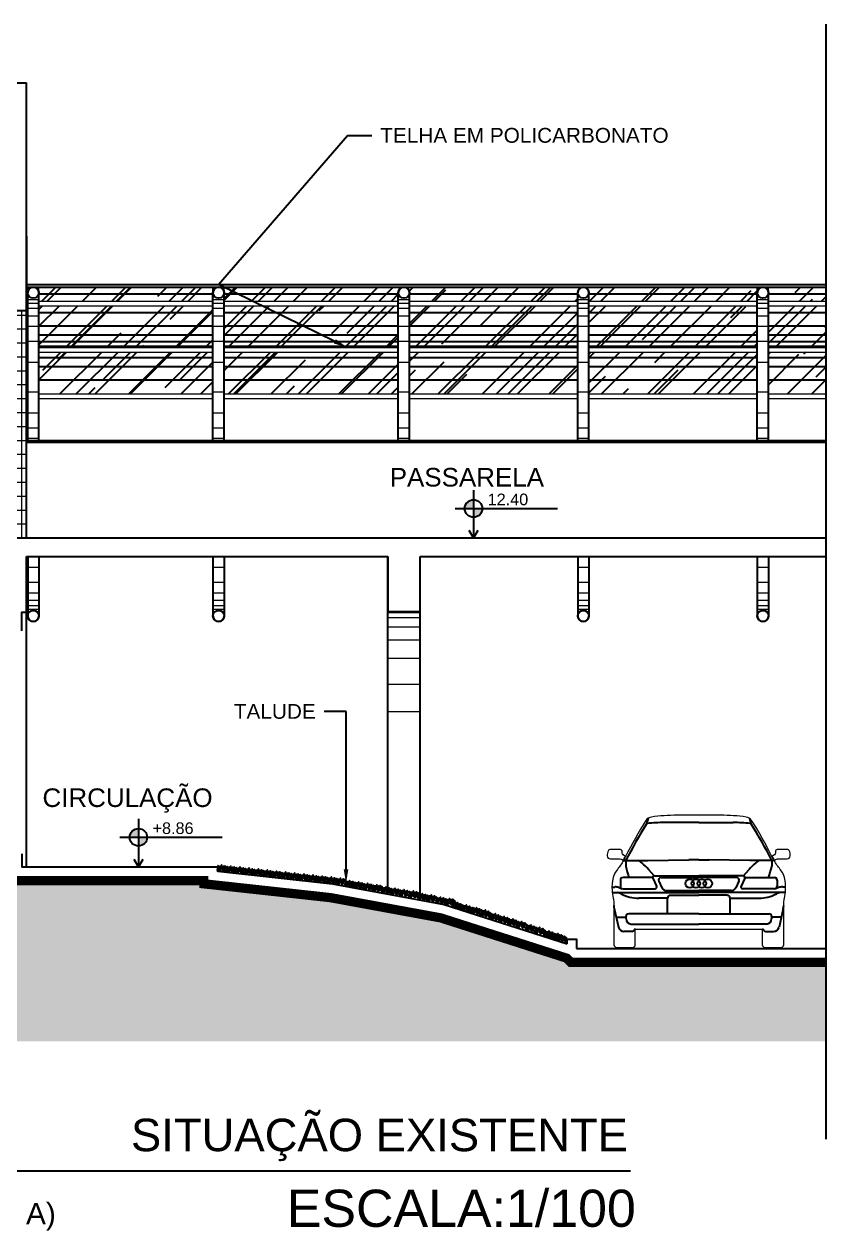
# Model space of a CAD drawing. Header units: metres. Extents: x 2362 to 4220, y 91 to 382.
# Drawn here: x 3289.04 to 3297.72, y 114.18 to 127.17 of the extents above; entities that cross this region are included whole.
import ezdxf
from ezdxf import colors
from ezdxf.entities.mleader import LeaderData, LeaderLine
from ezdxf.math import Vec2, Vec3

# ---------------------------------------------------------------- set-up
doc = ezdxf.new("R2010")
doc.units = ezdxf.units.M
doc.header["$LTSCALE"] = 5
doc.header["$MEASUREMENT"] = 0
doc.linetypes.add('CENTER', pattern=[475.411127, 297.131955, -59.426391, 59.426391, -59.426391])
for name, color, linetype in [('COTA 1 100', 2, 'Continuous'), ('COTA DE NÍVEL', 1, 'Continuous'), ('HACHURA PISOS', 250, 'Continuous'), ('Layout-int', 1, 'Continuous'), ('PENA 0.05', 8, 'Continuous'), ('PENA 0.15', 7, 'Continuous'), ('PENA 0.2', 2, 'Continuous'), ('PENA 01', 1, 'Continuous'), ('PENA 02', 2, 'Continuous'), ('PENA 03', 3, 'Continuous'), ('PENA 06', 6, 'Continuous'), ('TXT ESPECIFICAÇÃO', 7, 'Continuous'), ('TXT ESPECIFICAÇÕES', 7, 'Continuous'), ('VEG_PLANTAS', 94, 'Continuous')]:
    doc.layers.add(name, color=color, linetype=linetype)
doc.layers.add('HACH', color=251, linetype='Continuous', lineweight=5)
doc.layers.add('texto', color=3, linetype='Continuous', lineweight=25)
doc.styles.add('GRAF', font='GRAF.SHX')
doc.styles.add('Luana', font='arial.ttf')
doc.styles.get("Standard").update_dxf_attribs({"font": 'arial.ttf'})

# ---------------------------------------------------------------- blocks, each defined once
blk = doc.blocks.new('Audi A3_f')
blk.add_lwpolyline([(914, 1395), (678, 1395, 0.036573), (403, 1375, 0.218267), (345, 1338, 0.024659), (126, 952), (99, 970, -0.249932), (89, 988), (89, 1006, 0.414214), (70, 1025), (-45, 1025, 0.285438), (-59, 1016, 0.13062), (-71, 956, 0.396481), (-38, 925), (65, 925, -0.14887), (88, 918), (103, 908, -0.039751), (37, 812, 0.10585), (-7, 724, 0.083755), (-20, 586, 0.033039), (-8, 502, 0.004564), (-4, 482, -0.056575), (0, 449), (0, 0, 0.414214), (28, -28), (202, -28, 0.414214), (230, 0), (230, 167, -0.044088), (235, 167), (914, 167), (1594, 167, -0.044088), (1598, 167), (1598, 0, 0.414214), (1626, -28), (1800, -28, 0.414214), (1828, 0), (1828, 449, -0.056575), (1832, 482, 0.004564), (1836, 502, 0.033039), (1848, 586, 0.083755), (1836, 724, 0.10585), (1791, 812, -0.039751), (1725, 908), (1741, 918, -0.14887), (1763, 925), (1866, 925, 0.396481), (1899, 956, 0.13062), (1887, 1016, 0.285438), (1873, 1025), (1758, 1025, 0.414214), (1739, 1006), (1739, 988, -0.249932), (1729, 970), (1702, 952, 0.024659), (1483, 1338, 0.218267), (1425, 1375, 0.036573), (1151, 1395)], format="xyb", close=True)
at = {"layer": 'Layout-int', "color": 0}
for p, q in [((369, 1362), (352, 1303)), ((914, 1316), (543, 1316)), ((914, 1316), (1285, 1316)), ((1460, 1362), (1476, 1303)), ((365, 908), (806, 915)), ((914, 915), (806, 915)), ((914, 915), (1022, 915)), ((1463, 908), (1022, 915)), ((103, 908), (365, 908)), ((129, 908), (129, 845)), ((433, 744), (376, 807)), ((1395, 744), (1452, 807)), ((1725, 908), (1463, 908)), ((1699, 908), (1699, 845)), ((70, 696), (70, 630)), ((408, 724), (98, 724)), ((418, 718), (459, 632)), ((437, 744), (914, 744)), ((483, 684), (516, 615)), ((508, 724), (914, 724)), ((1391, 744), (914, 744)), ((1320, 724), (914, 724)), ((1345, 684), (1312, 615)), ((1410, 718), (1369, 632)), ((1420, 724), (1730, 724)), ((1758, 696), (1758, 630)), ((-21, 622), (10, 622)), ((-18, 563), (914, 563)), ((52, 616), (89, 604)), ((98, 603), (440, 603)), ((566, 584), (914, 584)), ((607, 533), (914, 533)), ((1262, 584), (914, 584)), ((1846, 563), (914, 563)), ((1221, 533), (914, 533)), ((1730, 603), (1388, 603)), ((1776, 616), (1739, 604)), ((1849, 622), (1818, 622)), ((4, 391), (50, 190)), ((577, 502), (268, 502)), ((577, 333), (577, 502)), ((1251, 502), (1560, 502)), ((1251, 333), (1251, 502)), ((1824, 391), (1778, 190)), ((25, 297), (130, 297)), ((130, 304), (130, 279)), ((914, 333), (159, 333)), ((914, 333), (1669, 333)), ((1698, 304), (1698, 279)), ((1803, 297), (1698, 297)), ((192, 144), (108, 144)), ((186, 223), (914, 223)), ((210, 152), (217, 159)), ((1642, 223), (914, 223)), ((1619, 152), (1611, 159)), ((1636, 144), (1720, 144))]:
    blk.add_line(p, q, dxfattribs=at)
for centre in [(816, 660), (881, 660), (947, 660), (1012, 660)]:
    blk.add_circle(centre, 46.4, dxfattribs=at)
for centre, radius, start, end in [((363, 1286), 20.2, 96.122, 148.0652), ((543, -394), 1710, 90, 96.122), ((1285, -394), 1710, 83.878, 90), ((1465, 1286), 20.2, 31.9348, 83.878), ((4145, -1071), 4476, 148.0652, 153.766), ((-2316, -1071), 4476, 26.234, 31.9348), ((-534, 1273), 734, 330.1227, 333.3828), ((4145, -1071), 4499, 153.2792, 153.3828), ((-2316, -1071), 4499, 26.6172, 26.7208), ((2362, 1273), 734, 206.6172, 209.8773), ((1176, 1067), 1070, 191.9798, 198.6852), ((208, 780), 138, 48.1488, 67.9547), ((-350, 157), 975, 41.8837, 48.1488), ((2178, 157), 975, 131.8512, 138.1163), ((1620, 780), 138, 112.0453, 131.8512), ((652, 1067), 1070, 341.3148, 348.0202), ((98, 696), 27.9, 90, 180), ((408, 713), 11.3, 25.3904, 90), ((437, 724), 19.9, 90, 205.3904), ((508, 696), 27.9, 90, 205.3904), ((1320, 696), 27.9, 334.6096, 90), ((1391, 724), 19.9, 334.6096, 90), ((1420, 713), 11.3, 90, 154.6096), ((1730, 696), 27.9, 360, 90), ((10, 488), 135, 72.1642, 90), ((2, 399), 168, 62.7187, 76.8527), ((98, 630), 27.9, 180, 270), ((268, 915), 413, 242.7187, 270), ((440, 623), 20.9, 270, 25.3904), ((566, 639), 55.7, 205.3904, 270), ((607, 502), 30.2, 90, 180), ((1221, 502), 30.2, 360, 90), ((1262, 639), 55.7, 270, 334.6096), ((1388, 623), 20.9, 154.6096, 270), ((1560, 915), 413, 270, 297.2813), ((1730, 630), 27.9, 270, 0), ((1826, 399), 168, 103.1473, 117.2813), ((1818, 488), 135, 90, 107.8358), ((147, 423), 147, 180, 192.9517), ((1681, 423), 147, 347.0483, 0), ((159, 304), 29.2, 90, 180), ((186, 279), 55.7, 180, 270), ((1642, 279), 55.7, 270, 0), ((1669, 304), 29.2, 360, 90), ((108, 204), 59.8, 192.9517, 270), ((192, 168), 24.4, 270, 316.7693), ((235, 143), 24.4, 100.0976, 136.7693), ((1594, 143), 24.4, 43.2307, 79.9024), ((1636, 168), 24.4, 223.2307, 270), ((1720, 204), 59.8, 270, 347.0483)]:
    blk.add_arc(centre, radius, start, end, dxfattribs=at)
blk = doc.blocks.new('NIV02')
h = blk.add_hatch(color=256)
h.paths.add_polyline_path([(-43.09, -49.03, 0.414214), (-44.59, -50.53), (-43.09, -50.53)])
h.paths.add_polyline_path([(-43.09, -52.04, 0.414214), (-41.58, -50.53), (-43.09, -50.53)])
for p, q in [((-43.09, -47.38), (-43.09, -55.58)), ((-46.27, -50.53), (-28.68, -50.53))]:
    blk.add_line(p, q)
blk.add_lwpolyline([(-42.36, -54.32), (-43.09, -55.58), (-43.82, -54.32)])
blk.add_circle((-43.09, -50.53), 1.5)
at = {"style": 'GRAF'}
blk.add_attdef('ELEV', (-40.66, -49.96), '', height=1.26, dxfattribs=at)
blk = doc.blocks.new('cacho6')
for centre, radius in [((-0.416, 0.242), 0.0184), ((-0.325, 0.284), 0.0156), ((-0.255, 0.26), 0.0104), ((-0.159, 0.31), 0.0082), ((-0.042, 0.222), 0.0116), ((0.015, 0.253), 0.0183), ((0.128, 0.284), 0.0156), ((0.198, 0.26), 0.0104), ((0.294, 0.31), 0.0082), ((0.411, 0.222), 0.0116), ((0.468, 0.253), 0.0183)]:
    blk.add_circle(centre, radius)
blk.add_arc((0.037, 0.242), 0.0184, 202.99722, 106.97674)
for points, knots in [([(0, 0), (0.017, 0.013), (0.049, 0.039), (-0.035, 0.009), (-0.042, 0.095), (-0.062, 0.018), (-0.176, 0.073), (-0.041, 0.071), (0.078, 0.117), (-0.049, 0.078), (0.027, 0.214), (-0.067, 0.068), (-0.076, 0.255), (-0.104, 0.071), (-0.161, 0.215), (0.042, 0.257), (-0.297, 0.304), (-0.126, 0.113), (-0.228, 0.21), (-0.321, 0.094), (-0.129, 0.122), (-0.35, -0.005), (-0.31, 0.142), (-0.253, 0.23), (-0.453, 0.23), (-0.272, 0.128), (-0.406, 0.065), (-0.448, 0.13), (-0.463, 0.218), (-0.522, 0.133), (-0.428, 0.091), (-0.444, 0.031), (-0.453, 0)], [0.011965, 0.011965, 0.011965, 0.011965, 0.082609, 0.169559, 0.243044, 0.299408, 0.400394, 0.594709, 0.690458, 0.785628, 0.89158, 1.001823, 1.123848, 1.25156, 1.356811, 1.528141, 1.7837, 1.951889, 2.05249, 2.190104, 2.318207, 2.51551, 2.701394, 2.792269, 2.948062, 3.123129, 3.249217, 3.402204, 3.477691, 3.56163, 3.701911, 3.843182, 3.843182, 3.843182, 3.843182]), ([(0.453, 0), (0.47, 0.013), (0.502, 0.039), (0.418, 0.009), (0.411, 0.095), (0.391, 0.018), (0.277, 0.073), (0.413, 0.071), (0.532, 0.117), (0.404, 0.078), (0.48, 0.214), (0.386, 0.068), (0.377, 0.255), (0.349, 0.071), (0.292, 0.215), (0.495, 0.257), (0.156, 0.304), (0.328, 0.113), (0.225, 0.21), (0.132, 0.094), (0.324, 0.122), (0.103, -0.005), (0.143, 0.142), (0.2, 0.23), (0, 0.23), (0.181, 0.128), (0.048, 0.065), (0.005, 0.13), (-0.01, 0.218), (-0.05, 0.16), (-0.042, 0.136), (-0.037, 0.128)], [0.011965, 0.011965, 0.011965, 0.011965, 0.082609, 0.169559, 0.243044, 0.299408, 0.400394, 0.594709, 0.690458, 0.785628, 0.89158, 1.001823, 1.123848, 1.25156, 1.356811, 1.528141, 1.7837, 1.951889, 2.05249, 2.190104, 2.318207, 2.51551, 2.701394, 2.792269, 2.948062, 3.123129, 3.249217, 3.402204, 3.477691, 3.56163, 3.606746, 3.606746, 3.606746, 3.606746]), ([(-0.001, 0.089), (0.001, 0.088), (0.014, 0.07), (0.012, 0.047), (0.007, 0.026)], [3.6908032, 3.6908032, 3.6908032, 3.6908032, 3.701911, 3.8032539, 3.8032539, 3.8032539, 3.8032539])]:
    blk.add_open_spline(points, degree=3, knots=knots)

msp = doc.modelspace()

# ---------------------------------------------------------------- hatches: boundary and pattern name
at = {"layer": 'HACH'}
h = msp.add_hatch(dxfattribs=at)
h.set_pattern_fill('_USER,_O', color=256, scale=0.15, double=1, pattern_type=0)
h.set_pattern_definition([(0, (3248.81087, 121.63861), (0, 0.15), []), (90, (3248.81087, 121.63861), (-0.15, 9e-18), [])])
h.paths.add_polyline_path([(3266.4609, 123.2786), (3266.1609, 123.2786), (3266.1609, 123.7286), (3266.4609, 123.7286)], flags=16)
h.paths.add_polyline_path([(3272.1509, 123.2786), (3272.1509, 123.7286), (3272.4509, 123.7286), (3272.4509, 123.2786)], flags=16)
h.paths.add_polyline_path([(3276.0409, 123.2786), (3276.0409, 123.7286), (3276.3409, 123.7286), (3276.3409, 123.2786)], flags=16)
h.paths.add_polyline_path([(3278.1609, 123.2786), (3278.1609, 123.7286), (3278.4609, 123.7286), (3278.4609, 123.2786)], flags=16)
h.paths.add_polyline_path([(3256.3609, 123.2786), (3256.0609, 123.2786), (3256.0609, 123.7286), (3256.3609, 123.7286)], flags=16)
h.paths.add_polyline_path([(3250.4609, 123.2786), (3250.1609, 123.2786), (3250.1609, 123.7286), (3250.4609, 123.7286)], flags=16)
h.paths.add_polyline_path([(3284.3909, 123.2786), (3284.3909, 123.7286), (3284.6909, 123.7286), (3284.6909, 123.2786)], flags=16)
h.paths.add_polyline_path([(3289.0609, 124.0886), (3288.8609, 124.0886), (3288.8609, 124.3386), (3248.8109, 124.3386), (3248.8109, 121.6386), (3249.0609, 121.6386), (3249.0609, 124.0386), (3250.0609, 124.0386), (3250.0609, 121.6386), (3254.9609, 121.6386), (3254.9609, 124.0386), (3255.9609, 124.0386), (3255.9609, 121.6386), (3265.0609, 121.6386), (3265.0609, 124.0386), (3266.0609, 124.0386), (3266.0609, 121.6386), (3271.0509, 121.6386), (3271.0509, 124.0386), (3272.0509, 124.0386), (3272.0509, 121.6386), (3274.9409, 121.6386), (3274.9409, 124.0386), (3275.9409, 124.0386), (3275.9409, 121.6386), (3277.0609, 121.6386), (3277.0609, 124.0386), (3278.0609, 124.0386), (3278.0609, 121.6386), (3283.2909, 121.6386), (3283.2909, 124.0386), (3284.2909, 124.0386), (3284.2909, 121.6386), (3289.0609, 121.6386)])
h = msp.add_hatch(dxfattribs=at)
h.set_pattern_fill('HACH22,_O', color=256, scale=0.01, angle=90, pattern_type=2)
h.set_pattern_definition([(180, (3289.074, 124.2686), (-2e-16, 1.8168), []), (180, (3289.074, 124.2545), (-2e-16, 1.8168), []), (180, (3289.074, 124.2345), (-2e-16, 1.8168), []), (180, (3289.074, 124.2062), (-2e-16, 1.8168), []), (180, (3289.074, 124.1662), (-2e-16, 1.8168), []), (180, (3289.074, 124.1096), (-2e-16, 1.8168), []), (180, (3289.074, 124.0296), (-2e-16, 1.8168), []), (180, (3289.074, 123.9165), (-2e-16, 1.8168), []), (180, (3289.074, 123.7565), (-2e-16, 1.8168), []), (180, (3289.074, 123.5302), (-2e-16, 1.8168), []), (180, (3289.074, 123.2102), (-2e-16, 1.8168), []), (180, (3289.074, 122.984), (-2e-16, 1.8168), []), (180, (3289.074, 122.824), (-2e-16, 1.8168), []), (180, (3289.074, 122.7108), (-2e-16, 1.8168), []), (180, (3289.074, 122.6308), (-2e-16, 1.8168), []), (180, (3289.074, 122.5742), (-2e-16, 1.8168), []), (180, (3289.074, 122.5342), (-2e-16, 1.8168), []), (180, (3289.074, 122.506), (-2e-16, 1.8168), []), (180, (3289.074, 122.486), (-2e-16, 1.8168), []), (180, (3289.074, 122.4718), (-2e-16, 1.8168), []), (180, (3289.074, 122.4618), (-2e-16, 1.8168), [])])
edge = h.paths.add_edge_path()
edge.add_line((3289.194, 122.6886), (3289.074, 122.6886))
edge.add_line((3289.074, 122.6886), (3289.074, 124.2786))
edge.add_arc((3289.134, 124.2786), 0.06, 180, 360)
edge.add_line((3289.194, 124.2786), (3289.194, 122.6886))
h = msp.add_hatch(dxfattribs=at)
h.set_pattern_fill('HACH22,_O', color=256, scale=0.01, angle=90, pattern_type=2)
h.set_pattern_definition([(180, (3291.0693, 124.2686), (-2e-16, 1.8168), []), (180, (3291.0693, 124.2545), (-2e-16, 1.8168), []), (180, (3291.0693, 124.2345), (-2e-16, 1.8168), []), (180, (3291.0693, 124.2062), (-2e-16, 1.8168), []), (180, (3291.0693, 124.1662), (-2e-16, 1.8168), []), (180, (3291.0693, 124.1096), (-2e-16, 1.8168), []), (180, (3291.0693, 124.0296), (-2e-16, 1.8168), []), (180, (3291.0693, 123.9165), (-2e-16, 1.8168), []), (180, (3291.0693, 123.7565), (-2e-16, 1.8168), []), (180, (3291.0693, 123.5302), (-2e-16, 1.8168), []), (180, (3291.0693, 123.2102), (-2e-16, 1.8168), []), (180, (3291.0693, 122.984), (-2e-16, 1.8168), []), (180, (3291.0693, 122.824), (-2e-16, 1.8168), []), (180, (3291.0693, 122.7108), (-2e-16, 1.8168), []), (180, (3291.0693, 122.6308), (-2e-16, 1.8168), []), (180, (3291.0693, 122.5742), (-2e-16, 1.8168), []), (180, (3291.0693, 122.5342), (-2e-16, 1.8168), []), (180, (3291.0693, 122.506), (-2e-16, 1.8168), []), (180, (3291.0693, 122.486), (-2e-16, 1.8168), []), (180, (3291.0693, 122.4718), (-2e-16, 1.8168), []), (180, (3291.0693, 122.4618), (-2e-16, 1.8168), [])])
edge = h.paths.add_edge_path()
edge.add_line((3291.1893, 122.6886), (3291.0693, 122.6886))
edge.add_line((3291.0693, 122.6886), (3291.0693, 124.2786))
edge.add_arc((3291.1293, 124.2786), 0.06, 180, 360)
edge.add_line((3291.1893, 124.2786), (3291.1893, 122.6886))
h = msp.add_hatch(dxfattribs=at)
h.set_pattern_fill('HACH22,_O', color=256, scale=0.01, angle=90, pattern_type=2)
h.set_pattern_definition([(180, (3293.0647, 124.2686), (-2e-16, 1.8168), []), (180, (3293.0647, 124.2545), (-2e-16, 1.8168), []), (180, (3293.0647, 124.2345), (-2e-16, 1.8168), []), (180, (3293.0647, 124.2062), (-2e-16, 1.8168), []), (180, (3293.0647, 124.1662), (-2e-16, 1.8168), []), (180, (3293.0647, 124.1096), (-2e-16, 1.8168), []), (180, (3293.0647, 124.0296), (-2e-16, 1.8168), []), (180, (3293.0647, 123.9165), (-2e-16, 1.8168), []), (180, (3293.0647, 123.7565), (-2e-16, 1.8168), []), (180, (3293.0647, 123.5302), (-2e-16, 1.8168), []), (180, (3293.0647, 123.2102), (-2e-16, 1.8168), []), (180, (3293.0647, 122.984), (-2e-16, 1.8168), []), (180, (3293.0647, 122.824), (-2e-16, 1.8168), []), (180, (3293.0647, 122.7108), (-2e-16, 1.8168), []), (180, (3293.0647, 122.6308), (-2e-16, 1.8168), []), (180, (3293.0647, 122.5742), (-2e-16, 1.8168), []), (180, (3293.0647, 122.5342), (-2e-16, 1.8168), []), (180, (3293.0647, 122.506), (-2e-16, 1.8168), []), (180, (3293.0647, 122.486), (-2e-16, 1.8168), []), (180, (3293.0647, 122.4718), (-2e-16, 1.8168), []), (180, (3293.0647, 122.4618), (-2e-16, 1.8168), [])])
edge = h.paths.add_edge_path()
edge.add_line((3293.1847, 122.6886), (3293.0647, 122.6886))
edge.add_line((3293.0647, 122.6886), (3293.0647, 124.2786))
edge.add_arc((3293.1247, 124.2786), 0.06, 180, 360)
edge.add_line((3293.1847, 124.2786), (3293.1847, 122.6886))
h = msp.add_hatch(dxfattribs=at)
h.set_pattern_fill('HACH22,_O', color=256, scale=0.01, angle=90, pattern_type=2)
h.set_pattern_definition([(180, (3294.9976, 124.2686), (-2e-16, 1.8168), []), (180, (3294.9976, 124.2545), (-2e-16, 1.8168), []), (180, (3294.9976, 124.2345), (-2e-16, 1.8168), []), (180, (3294.9976, 124.2062), (-2e-16, 1.8168), []), (180, (3294.9976, 124.1662), (-2e-16, 1.8168), []), (180, (3294.9976, 124.1096), (-2e-16, 1.8168), []), (180, (3294.9976, 124.0296), (-2e-16, 1.8168), []), (180, (3294.9976, 123.9165), (-2e-16, 1.8168), []), (180, (3294.9976, 123.7565), (-2e-16, 1.8168), []), (180, (3294.9976, 123.5302), (-2e-16, 1.8168), []), (180, (3294.9976, 123.2102), (-2e-16, 1.8168), []), (180, (3294.9976, 122.984), (-2e-16, 1.8168), []), (180, (3294.9976, 122.824), (-2e-16, 1.8168), []), (180, (3294.9976, 122.7108), (-2e-16, 1.8168), []), (180, (3294.9976, 122.6308), (-2e-16, 1.8168), []), (180, (3294.9976, 122.5742), (-2e-16, 1.8168), []), (180, (3294.9976, 122.5342), (-2e-16, 1.8168), []), (180, (3294.9976, 122.506), (-2e-16, 1.8168), []), (180, (3294.9976, 122.486), (-2e-16, 1.8168), []), (180, (3294.9976, 122.4718), (-2e-16, 1.8168), []), (180, (3294.9976, 122.4618), (-2e-16, 1.8168), [])])
edge = h.paths.add_edge_path()
edge.add_line((3295.1176, 122.6886), (3294.9976, 122.6886))
edge.add_line((3294.9976, 122.6886), (3294.9976, 124.2786))
edge.add_arc((3295.0576, 124.2786), 0.06, 180, 360)
edge.add_line((3295.1176, 124.2786), (3295.1176, 122.6886))
h = msp.add_hatch(dxfattribs=at)
h.set_pattern_fill('HACH22,_O', color=256, scale=0.01, angle=90, pattern_type=2)
h.set_pattern_definition([(180, (3296.9303, 124.2686), (-2e-16, 1.8168), []), (180, (3296.9303, 124.2545), (-2e-16, 1.8168), []), (180, (3296.9303, 124.2345), (-2e-16, 1.8168), []), (180, (3296.9303, 124.2062), (-2e-16, 1.8168), []), (180, (3296.9303, 124.1662), (-2e-16, 1.8168), []), (180, (3296.9303, 124.1096), (-2e-16, 1.8168), []), (180, (3296.9303, 124.0296), (-2e-16, 1.8168), []), (180, (3296.9303, 123.9165), (-2e-16, 1.8168), []), (180, (3296.9303, 123.7565), (-2e-16, 1.8168), []), (180, (3296.9303, 123.5302), (-2e-16, 1.8168), []), (180, (3296.9303, 123.2102), (-2e-16, 1.8168), []), (180, (3296.9303, 122.984), (-2e-16, 1.8168), []), (180, (3296.9303, 122.824), (-2e-16, 1.8168), []), (180, (3296.9303, 122.7108), (-2e-16, 1.8168), []), (180, (3296.9303, 122.6308), (-2e-16, 1.8168), []), (180, (3296.9303, 122.5742), (-2e-16, 1.8168), []), (180, (3296.9303, 122.5342), (-2e-16, 1.8168), []), (180, (3296.9303, 122.506), (-2e-16, 1.8168), []), (180, (3296.9303, 122.486), (-2e-16, 1.8168), []), (180, (3296.9303, 122.4718), (-2e-16, 1.8168), []), (180, (3296.9303, 122.4618), (-2e-16, 1.8168), [])])
edge = h.paths.add_edge_path()
edge.add_line((3297.0503, 122.6886), (3296.9303, 122.6886))
edge.add_line((3296.9303, 122.6886), (3296.9303, 124.2786))
edge.add_arc((3296.9903, 124.2786), 0.06, 180, 360)
edge.add_line((3297.0503, 124.2786), (3297.0503, 122.6886))
h = msp.add_hatch(dxfattribs=at)
h.set_pattern_fill('HACH22,_O', color=256, scale=0.01, angle=90, pattern_type=2)
h.set_pattern_definition([(180, (3289.074, 120.8086), (-2e-16, -1.8168), []), (180, (3289.074, 120.8227), (-2e-16, -1.8168), []), (180, (3289.074, 120.8427), (-2e-16, -1.8168), []), (180, (3289.074, 120.871), (-2e-16, -1.8168), []), (180, (3289.074, 120.911), (-2e-16, -1.8168), []), (180, (3289.074, 120.9676), (-2e-16, -1.8168), []), (180, (3289.074, 121.0476), (-2e-16, -1.8168), []), (180, (3289.074, 121.1607), (-2e-16, -1.8168), []), (180, (3289.074, 121.3207), (-2e-16, -1.8168), []), (180, (3289.074, 121.547), (-2e-16, -1.8168), []), (180, (3289.074, 121.867), (-2e-16, -1.8168), []), (180, (3289.074, 122.0933), (-2e-16, -1.8168), []), (180, (3289.074, 122.2533), (-2e-16, -1.8168), []), (180, (3289.074, 122.3664), (-2e-16, -1.8168), []), (180, (3289.074, 122.4464), (-2e-16, -1.8168), []), (180, (3289.074, 122.503), (-2e-16, -1.8168), []), (180, (3289.074, 122.543), (-2e-16, -1.8168), []), (180, (3289.074, 122.5713), (-2e-16, -1.8168), []), (180, (3289.074, 122.5913), (-2e-16, -1.8168), []), (180, (3289.074, 122.6054), (-2e-16, -1.8168), []), (180, (3289.074, 122.6154), (-2e-16, -1.8168), [])])
h.paths.add_polyline_path([(3289.194, 121.4386), (3289.074, 121.4386), (3289.074, 120.7986, -1), (3289.194, 120.7986)])
h = msp.add_hatch(dxfattribs=at)
h.set_pattern_fill('HACH22,_O', color=256, scale=0.01, angle=90, pattern_type=2)
h.set_pattern_definition([(180, (3291.0693, 120.8086), (-2e-16, -1.8168), []), (180, (3291.0693, 120.8227), (-2e-16, -1.8168), []), (180, (3291.0693, 120.8427), (-2e-16, -1.8168), []), (180, (3291.0693, 120.871), (-2e-16, -1.8168), []), (180, (3291.0693, 120.911), (-2e-16, -1.8168), []), (180, (3291.0693, 120.9676), (-2e-16, -1.8168), []), (180, (3291.0693, 121.0476), (-2e-16, -1.8168), []), (180, (3291.0693, 121.1607), (-2e-16, -1.8168), []), (180, (3291.0693, 121.3207), (-2e-16, -1.8168), []), (180, (3291.0693, 121.547), (-2e-16, -1.8168), []), (180, (3291.0693, 121.867), (-2e-16, -1.8168), []), (180, (3291.0693, 122.0933), (-2e-16, -1.8168), []), (180, (3291.0693, 122.2533), (-2e-16, -1.8168), []), (180, (3291.0693, 122.3664), (-2e-16, -1.8168), []), (180, (3291.0693, 122.4464), (-2e-16, -1.8168), []), (180, (3291.0693, 122.503), (-2e-16, -1.8168), []), (180, (3291.0693, 122.543), (-2e-16, -1.8168), []), (180, (3291.0693, 122.5713), (-2e-16, -1.8168), []), (180, (3291.0693, 122.5913), (-2e-16, -1.8168), []), (180, (3291.0693, 122.6054), (-2e-16, -1.8168), []), (180, (3291.0693, 122.6154), (-2e-16, -1.8168), [])])
h.paths.add_polyline_path([(3291.1893, 121.4386), (3291.0693, 121.4386), (3291.0693, 120.7986, -1), (3291.1893, 120.7986)])
h = msp.add_hatch(dxfattribs=at)
h.set_pattern_fill('HACH22,_O', color=256, scale=0.01, angle=90, pattern_type=2)
h.set_pattern_definition([(180, (3294.9976, 120.8086), (-2e-16, -1.8168), []), (180, (3294.9976, 120.8227), (-2e-16, -1.8168), []), (180, (3294.9976, 120.8427), (-2e-16, -1.8168), []), (180, (3294.9976, 120.871), (-2e-16, -1.8168), []), (180, (3294.9976, 120.911), (-2e-16, -1.8168), []), (180, (3294.9976, 120.9676), (-2e-16, -1.8168), []), (180, (3294.9976, 121.0476), (-2e-16, -1.8168), []), (180, (3294.9976, 121.1607), (-2e-16, -1.8168), []), (180, (3294.9976, 121.3207), (-2e-16, -1.8168), []), (180, (3294.9976, 121.547), (-2e-16, -1.8168), []), (180, (3294.9976, 121.867), (-2e-16, -1.8168), []), (180, (3294.9976, 122.0933), (-2e-16, -1.8168), []), (180, (3294.9976, 122.2533), (-2e-16, -1.8168), []), (180, (3294.9976, 122.3664), (-2e-16, -1.8168), []), (180, (3294.9976, 122.4464), (-2e-16, -1.8168), []), (180, (3294.9976, 122.503), (-2e-16, -1.8168), []), (180, (3294.9976, 122.543), (-2e-16, -1.8168), []), (180, (3294.9976, 122.5713), (-2e-16, -1.8168), []), (180, (3294.9976, 122.5913), (-2e-16, -1.8168), []), (180, (3294.9976, 122.6054), (-2e-16, -1.8168), []), (180, (3294.9976, 122.6154), (-2e-16, -1.8168), [])])
h.paths.add_polyline_path([(3295.1176, 121.4386), (3294.9976, 121.4386), (3294.9976, 120.7986, -1), (3295.1176, 120.7986)])
h = msp.add_hatch(dxfattribs=at)
h.set_pattern_fill('HACH22,_O', color=256, scale=0.01, angle=90, pattern_type=2)
h.set_pattern_definition([(180, (3296.9303, 120.8086), (-2e-16, -1.8168), []), (180, (3296.9303, 120.8227), (-2e-16, -1.8168), []), (180, (3296.9303, 120.8427), (-2e-16, -1.8168), []), (180, (3296.9303, 120.871), (-2e-16, -1.8168), []), (180, (3296.9303, 120.911), (-2e-16, -1.8168), []), (180, (3296.9303, 120.9676), (-2e-16, -1.8168), []), (180, (3296.9303, 121.0476), (-2e-16, -1.8168), []), (180, (3296.9303, 121.1607), (-2e-16, -1.8168), []), (180, (3296.9303, 121.3207), (-2e-16, -1.8168), []), (180, (3296.9303, 121.547), (-2e-16, -1.8168), []), (180, (3296.9303, 121.867), (-2e-16, -1.8168), []), (180, (3296.9303, 122.0933), (-2e-16, -1.8168), []), (180, (3296.9303, 122.2533), (-2e-16, -1.8168), []), (180, (3296.9303, 122.3664), (-2e-16, -1.8168), []), (180, (3296.9303, 122.4464), (-2e-16, -1.8168), []), (180, (3296.9303, 122.503), (-2e-16, -1.8168), []), (180, (3296.9303, 122.543), (-2e-16, -1.8168), []), (180, (3296.9303, 122.5713), (-2e-16, -1.8168), []), (180, (3296.9303, 122.5913), (-2e-16, -1.8168), []), (180, (3296.9303, 122.6054), (-2e-16, -1.8168), []), (180, (3296.9303, 122.6154), (-2e-16, -1.8168), [])])
h.paths.add_polyline_path([(3297.0503, 121.4386), (3296.9303, 121.4386), (3296.9303, 120.7986, -1), (3297.0503, 120.7986)])
h = msp.add_hatch(dxfattribs=at)
h.set_pattern_fill('HACH23,_O', color=256, scale=0.07, angle=90, pattern_type=2)
h.set_pattern_definition([(180, (3292.951, 120.7787), (-4e-16, 2.926), []), (180, (3292.951, 120.68), (-4e-16, 2.926), []), (180, (3292.951, 120.54), (-4e-16, 2.926), []), (180, (3292.951, 120.342), (-4e-16, 2.926), []), (180, (3292.951, 120.062), (-4e-16, 2.926), []), (180, (3292.951, 119.6657), (-4e-16, 2.926), []), (180, (3292.951, 119.1057), (-4e-16, 2.926), []), (180, (3292.951, 118.7095), (-4e-16, 2.926), []), (180, (3292.951, 118.4295), (-4e-16, 2.926), []), (180, (3292.951, 118.2314), (-4e-16, 2.926), []), (180, (3292.951, 118.0914), (-4e-16, 2.926), []), (180, (3292.951, 117.9927), (-4e-16, 2.926), []), (180, (3292.951, 117.9227), (-4e-16, 2.926), [])])
h.paths.add_polyline_path([(3293.3009, 120.8555), (3292.9509, 120.8555), (3292.9509, 119.7855), (3293.3009, 119.7855)])
at = {"layer": 'HACHURA PISOS'}
h = msp.add_hatch(dxfattribs=at)
h.set_pattern_fill('HACH23,_O', color=256, scale=0.05, angle=90, pattern_type=2)
h.set_pattern_definition([(180, (3729.3356, 247.062), (-3e-16, -2.09), []), (180, (3729.3356, 247.1324), (-3e-16, -2.09), []), (180, (3729.3356, 247.2324), (-3e-16, -2.09), []), (180, (3729.3356, 247.374), (-3e-16, -2.09), []), (180, (3729.3356, 247.574), (-3e-16, -2.09), []), (180, (3729.3356, 247.857), (-3e-16, -2.09), []), (180, (3729.3356, 248.257), (-3e-16, -2.09), []), (180, (3729.3356, 248.54), (-3e-16, -2.09), []), (180, (3729.3356, 248.74), (-3e-16, -2.09), []), (180, (3729.3356, 248.8814), (-3e-16, -2.09), []), (180, (3729.3356, 248.9814), (-3e-16, -2.09), []), (180, (3729.3356, 249.052), (-3e-16, -2.09), []), (180, (3729.3356, 249.102), (-3e-16, -2.09), [])])
h.paths.add_polyline_path([(3291.0693, 124.2786), (3291.0693, 124.3386), (3289.194, 124.3386), (3289.194, 124.1886), (3291.0693, 124.1886)])
h.paths.add_polyline_path([(3291.0693, 124.1386), (3289.194, 124.1386), (3289.194, 123.6886), (3291.0693, 123.6886)])
h.paths.add_polyline_path([(3291.0693, 123.6386), (3289.194, 123.6386), (3289.194, 123.1886), (3291.0693, 123.1886)])
h.paths.add_polyline_path([(3293.0647, 123.6386), (3291.1893, 123.6386), (3291.1893, 123.1886), (3293.0647, 123.1886)])
h.paths.add_polyline_path([(3293.0647, 124.1386), (3291.1893, 124.1386), (3291.1893, 123.6886), (3293.0647, 123.6886)])
h.paths.add_polyline_path([(3293.0647, 124.2786, -0.4142136), (3293.1247, 124.3386), (3291.1893, 124.3386), (3291.1893, 124.1886), (3293.0647, 124.1886)])
h.paths.add_polyline_path([(3294.9976, 124.2786, -0.4142136), (3295.0576, 124.3386), (3293.1247, 124.3386, -0.4142136), (3293.1847, 124.2786), (3293.1847, 124.1886), (3294.9976, 124.1886)])
h.paths.add_polyline_path([(3294.9976, 124.1386), (3293.1847, 124.1386), (3293.1847, 123.6886), (3294.9976, 123.6886)])
h.paths.add_polyline_path([(3294.9976, 123.6386), (3293.1847, 123.6386), (3293.1847, 123.1886), (3294.9976, 123.1886)])
h.paths.add_polyline_path([(3296.9303, 123.6386), (3295.1176, 123.6386), (3295.1176, 123.1886), (3296.9303, 123.1886)])
h.paths.add_polyline_path([(3296.9303, 124.1386), (3295.1176, 124.1386), (3295.1176, 123.6886), (3296.9303, 123.6886)])
h.paths.add_polyline_path([(3296.9303, 124.2786), (3296.9303, 124.3386), (3295.0576, 124.3386, -0.4142136), (3295.1176, 124.2786), (3295.1176, 124.1886), (3296.9303, 124.1886)])
h.paths.add_polyline_path([(3297.6724, 124.3386), (3297.0503, 124.3386), (3297.0503, 124.1886), (3297.6724, 124.1886)])
h.paths.add_polyline_path([(3297.6724, 124.1386), (3297.0503, 124.1386), (3297.0503, 123.6886), (3297.6724, 123.6886)])
h.paths.add_polyline_path([(3297.6724, 123.6386), (3297.0503, 123.6386), (3297.0503, 123.1886), (3297.6724, 123.1886)])
h = msp.add_hatch(dxfattribs=at)
h.set_pattern_fill('AR-RROOF,_O', color=256, scale=0.4, angle=45, double=1)
h.set_pattern_definition([(45, (3729.33564, 245.01194), (0.33941125, 0.90509668), [6, -0.8, 2, -0.4]), (45, (3729.5704, 245.52954), (-0.6590235, 0.0933381), [1.2, -0.132, 2.4, -0.3]), (45, (3729.23664, 245.39377), (1.28127749, 1.66028672), [3.2, -0.56, 1.6, -0.4])])
h.paths.add_polyline_path([(3291.0693, 124.2786), (3291.0693, 124.3386), (3289.194, 124.3386), (3289.194, 124.1886), (3291.0693, 124.1886)])
h.paths.add_polyline_path([(3291.0693, 124.1386), (3289.194, 124.1386), (3289.194, 123.6886), (3291.0693, 123.6886)])
h.paths.add_polyline_path([(3291.0693, 123.6386), (3289.194, 123.6386), (3289.194, 123.1886), (3291.0693, 123.1886)])
h.paths.add_polyline_path([(3293.0647, 123.6386), (3291.1893, 123.6386), (3291.1893, 123.1886), (3293.0647, 123.1886)])
h.paths.add_polyline_path([(3293.0647, 124.1386), (3291.1893, 124.1386), (3291.1893, 123.6886), (3293.0647, 123.6886)])
h.paths.add_polyline_path([(3293.0647, 124.2786, -0.4142136), (3293.1247, 124.3386), (3291.1893, 124.3386), (3291.1893, 124.1886), (3293.0647, 124.1886)])
h.paths.add_polyline_path([(3294.9976, 124.2786, -0.4142136), (3295.0576, 124.3386), (3293.1247, 124.3386, -0.4142136), (3293.1847, 124.2786), (3293.1847, 124.1886), (3294.9976, 124.1886)])
h.paths.add_polyline_path([(3294.9976, 124.1386), (3293.1847, 124.1386), (3293.1847, 123.6886), (3294.9976, 123.6886)])
h.paths.add_polyline_path([(3294.9976, 123.6386), (3293.1847, 123.6386), (3293.1847, 123.1886), (3294.9976, 123.1886)])
h.paths.add_polyline_path([(3296.9303, 123.6386), (3295.1176, 123.6386), (3295.1176, 123.1886), (3296.9303, 123.1886)])
h.paths.add_polyline_path([(3296.9303, 124.1386), (3295.1176, 124.1386), (3295.1176, 123.6886), (3296.9303, 123.6886)])
h.paths.add_polyline_path([(3296.9303, 124.2786), (3296.9303, 124.3386), (3295.0576, 124.3386, -0.4142136), (3295.1176, 124.2786), (3295.1176, 124.1886), (3296.9303, 124.1886)])
h.paths.add_polyline_path([(3297.6724, 124.3386), (3297.0503, 124.3386), (3297.0503, 124.1886), (3297.6724, 124.1886)])
h.paths.add_polyline_path([(3297.6724, 124.1386), (3297.0503, 124.1386), (3297.0503, 123.6886), (3297.6724, 123.6886)])
h.paths.add_polyline_path([(3297.6724, 123.6386), (3297.0503, 123.6386), (3297.0503, 123.1886), (3297.6724, 123.1886)])
at = {"layer": 'PENA 01', "ltscale": 1.5}
h = msp.add_hatch(dxfattribs=at)
h.set_pattern_fill('EARTH', color=256, scale=0.75, angle=45, style=0, double=1)
h.set_pattern_definition([(45, (3148.04437, 115.31861), (3e-17, 0.26516504), [0.1875, -0.1875]), (45, (3147.99466, 115.36833), (3e-17, 0.26516504), [0.1875, -0.1875]), (45, (3147.94494, 115.41805), (3e-17, 0.26516504), [0.1875, -0.1875]), (135, (3147.94494, 115.4512), (-0.26516504, 6e-17), [0.1875, -0.1875]), (135, (3147.99466, 115.50091), (-0.26516504, 6e-17), [0.1875, -0.1875]), (135, (3148.04437, 115.55063), (-0.26516504, 6e-17), [0.1875, -0.1875])])
h.paths.add_polyline_path([(3148.8661, 117.1686), (3148.8661, 116.2166), (3297.6724, 116.2166), (3297.6724, 117.0686), (3294.9221, 117.0686), (3294.8774, 117.1133), (3293.5213, 117.5471), (3292.3336, 117.7651), (3290.9709, 117.9141), (3290.9709, 117.9486), (3288.8609, 117.9486), (3288.8609, 118.0886), (3157.0109, 118.0886), (3157.0109, 117.9286), (3154.8474, 117.9286), (3154.8474, 117.9085), (3154.0339, 117.7264), (3153.454, 117.6381), (3152.4994, 117.4573), (3150.9474, 117.2291), (3150.9474, 117.1686)])

# ---------------------------------------------------------------- linework, layer by layer
at = {"layer": 'COTA 1 100'}
for p, q in [((3289.0609, 121.6386), (3289.0609, 126.5386)), ((3289.0609, 118.0986), (3289.0609, 121.4386))]:
    msp.add_line(p, q, dxfattribs=at)
at = {"layer": 'HACH'}
for p, q in [((3289.074, 122.6886), (3289.074, 124.3386)), ((3289.194, 122.6886), (3289.194, 124.3386)), ((3291.0693, 122.6886), (3291.0693, 124.3386)), ((3291.1893, 122.6886), (3291.1893, 124.3386)), ((3296.9303, 122.6886), (3296.9303, 124.3386)), ((3297.0503, 122.6886), (3297.0503, 124.3386)), ((3289.194, 124.1886), (3291.0693, 124.1886)), ((3289.194, 124.1386), (3291.0693, 124.1386)), ((3291.1893, 124.1886), (3293.0647, 124.1886)), ((3291.1893, 124.1386), (3293.0647, 124.1386)), ((3293.1847, 124.1886), (3294.9976, 124.1886)), ((3293.1847, 124.1386), (3294.9976, 124.1386)), ((3295.1176, 124.1886), (3296.9305, 124.1886)), ((3295.1176, 124.1386), (3296.9305, 124.1386)), ((3297.0503, 124.1886), (3297.6724, 124.1886)), ((3297.0503, 124.1386), (3297.6724, 124.1386)), ((3289.194, 123.6886), (3291.0693, 123.6886)), ((3289.194, 123.6386), (3291.0693, 123.6386)), ((3291.1893, 123.6886), (3293.0647, 123.6886)), ((3291.1893, 123.6386), (3293.0647, 123.6386)), ((3293.1847, 123.6886), (3294.9976, 123.6886)), ((3293.1847, 123.6386), (3294.9976, 123.6386)), ((3295.1176, 123.6886), (3296.9305, 123.6886)), ((3295.1176, 123.6386), (3296.9305, 123.6386)), ((3297.0503, 123.6886), (3297.6724, 123.6886)), ((3297.0503, 123.6386), (3297.6724, 123.6386)), ((3289.194, 123.1886), (3291.0693, 123.1886)), ((3291.1893, 123.1886), (3293.0647, 123.1886)), ((3293.1847, 123.1886), (3294.9976, 123.1886)), ((3295.1176, 123.1886), (3296.9305, 123.1886)), ((3297.0503, 123.1886), (3297.6724, 123.1886)), ((3289.194, 123.1386), (3291.0693, 123.1386)), ((3291.1893, 123.1386), (3293.0647, 123.1386)), ((3293.1847, 123.1386), (3294.9976, 123.1386)), ((3295.1176, 123.1386), (3296.9305, 123.1386)), ((3297.0503, 123.1386), (3297.6724, 123.1386)), ((3292.9509, 120.8386), (3293.3009, 120.8386)), ((3292.9509, 119.7686), (3293.3009, 119.7686))]:
    msp.add_line(p, q, dxfattribs=at)
at = {"layer": 'HACHURA PISOS'}
for centre, start, end in [((3289.134, 124.2786), 0, 180), ((3291.1293, 124.2786), 0, 180), ((3293.1247, 124.2786), 0, 180), ((3295.0576, 124.2786), 0, 180), ((3296.9903, 124.2786), 0, 180), ((3289.134, 120.7986), 180, 0), ((3291.1293, 120.7986), 180, 0), ((3295.0576, 120.7986), 180, 0), ((3296.9903, 120.7986), 180, 0)]:
    msp.add_arc(centre, 0.06, start, end, dxfattribs=at)
at = {"layer": 'PENA 0.15'}
for p, q in [((3292.9509, 117.8043), (3292.9509, 119.7686)), ((3293.3009, 117.74), (3293.3009, 119.7686))]:
    msp.add_line(p, q, dxfattribs=at)
at = {"layer": 'PENA 01'}
for p, q in [((3289.074, 122.6886), (3289.074, 124.2786)), ((3289.194, 122.6886), (3289.194, 124.2786)), ((3291.0693, 122.6886), (3291.0693, 124.2786)), ((3291.1893, 122.6886), (3291.1893, 124.2786)), ((3293.0647, 122.6886), (3293.0647, 124.2786)), ((3293.1847, 122.6886), (3293.1847, 124.2786)), ((3294.9976, 122.6886), (3294.9976, 124.2786)), ((3295.1176, 122.6886), (3295.1176, 124.2786)), ((3296.9303, 122.6886), (3296.9303, 124.2786)), ((3297.0503, 122.6886), (3297.0503, 124.2786)), ((3289.074, 121.4386), (3289.074, 120.7986)), ((3289.194, 121.4386), (3289.194, 120.7986)), ((3291.0693, 121.4386), (3291.0693, 120.7986)), ((3291.1893, 121.4386), (3291.1893, 120.7986)), ((3294.9976, 121.4386), (3294.9976, 120.7986)), ((3295.1176, 121.4386), (3295.1176, 120.7986)), ((3296.9303, 121.4386), (3296.9303, 120.7986)), ((3297.0503, 121.4386), (3297.0503, 120.7986))]:
    msp.add_line(p, q, dxfattribs=at)
at = {"layer": 'PENA 02'}
for p, q in [((3289.0609, 122.6886), (3297.6724, 122.6886)), ((3289.0609, 122.6686), (3297.6724, 122.6686)), ((3292.9509, 119.7686), (3292.9509, 121.4386)), ((3293.3009, 119.7686), (3293.3009, 121.4386))]:
    msp.add_line(p, q, dxfattribs=at)
at = {"layer": 'PENA 02', "const_width": 0.1}
msp.add_lwpolyline([(3297.6724, 117.0686), (3294.9221, 117.0686), (3294.8774, 117.1133), (3293.5213, 117.5471), (3292.3336, 117.7651), (3290.9709, 117.9141), (3290.9709, 117.9486), (3288.8609, 117.9486), (3288.8609, 118.0886), (3157.0109, 118.0886), (3157.0109, 117.9286), (3156.8109, 117.9286), (3154.8474, 117.9286), (3154.8474, 117.9085), (3154.0339, 117.7264), (3153.454, 117.6381), (3152.4994, 117.4573), (3150.9474, 117.2291), (3150.9474, 117.1686), (3148.8661, 117.1686)], dxfattribs=at)
at = {"layer": 'PENA 03', "linetype": 'CENTER'}
msp.add_line((3297.6724, 115.1653), (3297.6724, 127.1707), dxfattribs=at)
at = {"layer": 'PENA 03', "ltscale": 1.5}
for p, q in [((3289.0609, 124.3686), (3297.6724, 124.3686)), ((3289.0609, 124.3386), (3297.6724, 124.3386))]:
    msp.add_line(p, q, dxfattribs=at)
for centre in [(3289.134, 124.2786), (3291.1293, 124.2786), (3293.1247, 124.2786), (3295.0576, 124.2786), (3296.9903, 124.2786), (3289.134, 120.7986), (3291.1293, 120.7986), (3295.0576, 120.7986), (3296.9903, 120.7986)]:
    msp.add_circle(centre, 0.06, dxfattribs=at)
at = {"layer": 'PENA 06'}
for p, q in [((3288.8609, 126.5386), (3289.0609, 126.5386)), ((3289.0609, 124.8886), (3289.0609, 126.5386)), ((3289.0609, 124.8886), (3289.0609, 124.0886)), ((3288.8609, 124.0886), (3289.0609, 124.0886)), ((3157.0109, 121.6386), (3297.6724, 121.6386)), ((3289.0609, 121.4386), (3292.9509, 121.4386)), ((3293.3009, 121.4386), (3297.6724, 121.4386)), ((3294.9842, 117.2186), (3297.6724, 117.2186))]:
    msp.add_line(p, q, dxfattribs=at)
for points in [[(3289.0109, 120.6386), (3289.0109, 120.8386), (3289.0609, 120.8386), (3289.0609, 121.4386)], [(3292.9509, 121.4386), (3292.9509, 120.8386), (3293.3009, 120.8386), (3293.3009, 121.4386)], [(3289.0109, 118.2386), (3289.0109, 118.0986), (3291.1209, 118.0986), (3291.1209, 118.0986)], [(3291.1209, 118.0986), (3291.1209, 118.0486), (3292.3554, 117.9136), (3293.5578, 117.6929), (3294.8842, 117.2686)], [(3294.8842, 117.2686), (3294.8842, 117.3186), (3294.9842, 117.3186), (3294.9842, 117.2186)]]:
    msp.add_lwpolyline(points, dxfattribs=at)
at = {"layer": 'TXT ESPECIFICAÇÃO', "linetype": 'ByBlock'}
msp.add_line((3284.6943, 114.8219), (3295.5656, 114.8219), dxfattribs=at)

# ---------------------------------------------------------------- block references
at = {"layer": 'COTA DE NÍVEL', "ltscale": 0.05}
ref = msp.add_blockref('NIV02', (3296.5751, 125.1216), dxfattribs=dict(at, xscale=0.06266711229946524, yscale=0.06266711229946524, zscale=0.06266711229946524))
ref.add_attrib('ELEV', '12.40', (3294.0268, 121.9906), dxfattribs={"layer": '0', "height": 0.125, "style": 'Luana'})
ref = msp.add_blockref('NIV02', (3292.9669, 121.5816), dxfattribs=dict(at, xscale=0.06266711229946524, yscale=0.06266711229946524, zscale=0.06266711229946524))
ref.add_attrib('ELEV', '+8.86', (3290.4187, 118.4506), dxfattribs={"layer": '0', "height": 0.125, "style": 'Luana'})
at = {"layer": 'HACH', "xscale": 0.001, "yscale": 0.001, "zscale": 0.001}
msp.add_blockref('Audi A3_f', (3295.3863, 117.2575), dxfattribs=at)
at = {"layer": 'VEG_PLANTAS', "xscale": -0.2184993116639829, "yscale": 0.2184993116639829, "zscale": 0.2184993116639829}
for p, rotation in [((3291.2193, 118.0378), 353.7579181138579), ((3291.4161, 118.0163), 353.7579181138579), ((3291.6129, 117.9948), 353.7579181138579), ((3291.8098, 117.9733), 353.7579181138579), ((3292.0066, 117.9517), 353.7579181138579), ((3292.2034, 117.9302), 353.7579181138579), ((3292.4002, 117.9087), 353.7579181138579), ((3292.5936, 117.8687), 351.2360290448293), ((3292.7893, 117.8385), 351.2360290448293), ((3292.985, 117.8009), 351.2360290448293), ((3293.1807, 117.7707), 351.2360290448293), ((3293.3764, 117.729), 351.2360290448293), ((3293.5721, 117.6907), 351.2360290448293), ((3293.7461, 117.6265), 343.7749569083708), ((3293.9491, 117.5721), 343.7749569083708), ((3294.1522, 117.5053), 343.7749569083708), ((3294.3419, 117.4494), 343.7749569083708), ((3294.5353, 117.3856), 343.7749569083708), ((3294.7311, 117.3203), 343.7749569083708), ((3294.7698, 117.3035), 343.7749569083708)]:
    msp.add_blockref('cacho6', p, dxfattribs=dict(at, rotation=rotation))

# ---------------------------------------------------------------- texts
at = {"layer": 'PENA 0.05', "style": 'Luana'}
msp.add_text('SITUAÇÃO EXISTENTE', height=0.35, dxfattribs=at).set_placement((3290.1862, 115.0349))
at = {"layer": 'PENA 0.05', "linetype": 'ByBlock', "style": 'Luana'}
msp.add_text('IFPE | PRÉDIO 01 (BLOCO A)', height=0.23, dxfattribs=at).set_placement((3284.9914, 114.2479))
at = {"layer": 'PENA 0.2', "style": 'Luana'}
msp.add_text('ESCALA:1/100', height=0.4, dxfattribs=at).set_placement((3291.8641, 114.2204))
at = {"layer": 'texto', "color": 2, "ltscale": 0.05, "char_height": 0.2, "attachment_point": 5, "style": 'Luana'}
for s, insert, width in [('PASSARELA', (3293.803, 122.2904), 5.217997), ('CIRCULAÇÃO', (3290.1492, 118.8104), 1.934)]:
    msp.add_mtext(s, dxfattribs=dict(at, insert=insert, width=width))

# ---------------------------------------------------------------- leaders
at = {"layer": 'TXT ESPECIFICAÇÕES', "ltscale": 0.05}
ml = msp.add_multileader_mtext('Standard', dxfattribs=at)
ml.set_content('TELHA EM POLICARBONATO', color=256)
ml.set_leader_properties()
ml.build(insert=Vec2(0, 0))
ml.multileader.update_dxf_attribs({"dogleg_length": 0.36, "arrow_head_size": 0.15})
ctx = ml.context
ctx.base_point, ctx.char_height, ctx.arrow_head_size, ctx.landing_gap_size, ctx.plane_origin = Vec3(3292.7807, 125.9719), 0.16, 0.15, 0.09, Vec3(3287.4854, 131.865)
notes = []
notes.append((ctx, [(0, (1, 1, 0), (3292.5165, 125.9719), (1, 0), 0.2642, [(1, [(3292.5163, 123.6886), (3291.1293, 124.3686)], 0, [])])]))
ctx.mtext.insert, ctx.mtext.flow_direction = Vec3(3292.8707, 126.0533), 5
ml = msp.add_multileader_mtext('Standard', dxfattribs=at)
ml.set_content('TALUDE', color=256)
ml.set_leader_properties()
ml.build(insert=Vec2(0, 0))
ml.multileader.update_dxf_attribs({"dogleg_length": 0.36, "arrow_head_size": 0.15})
ctx = ml.context
ctx.base_point, ctx.char_height, ctx.arrow_head_size, ctx.landing_gap_size, ctx.plane_origin = Vec3(3291.221, 119.7693), 0.16, 0.15, 0.09, Vec3(3297.5609, 123.5514)
ctx.text_align_type = 2
notes.append((ctx, [(0, (1, 1, 0), (3292.5019, 119.7693), (-1, 0), 0.2363, [(0, [(3292.5019, 117.9182)], 0, [])])]))
ctx.mtext.insert, ctx.mtext.alignment, ctx.mtext.flow_direction = Vec3(3292.1756, 119.8507), 3, 5
for ctx, leaders in notes:
    for number, flags, end, landing, length, lines in leaders:
        leader = LeaderData()
        leader.index, (leader.has_last_leader_line, leader.has_dogleg_vector, leader.attachment_direction) = number, flags
        leader.last_leader_point, leader.dogleg_vector, leader.dogleg_length = Vec3(end), Vec3(landing), length
        for number, points, colour, breaks in lines:
            line = LeaderLine()
            line.index, line.vertices, line.color, line.breaks = number, Vec3.list(points), colors.encode_raw_color(colour), breaks
            leader.lines.append(line)
        ctx.leaders.append(leader)

doc.saveas('drawing.dxf')
